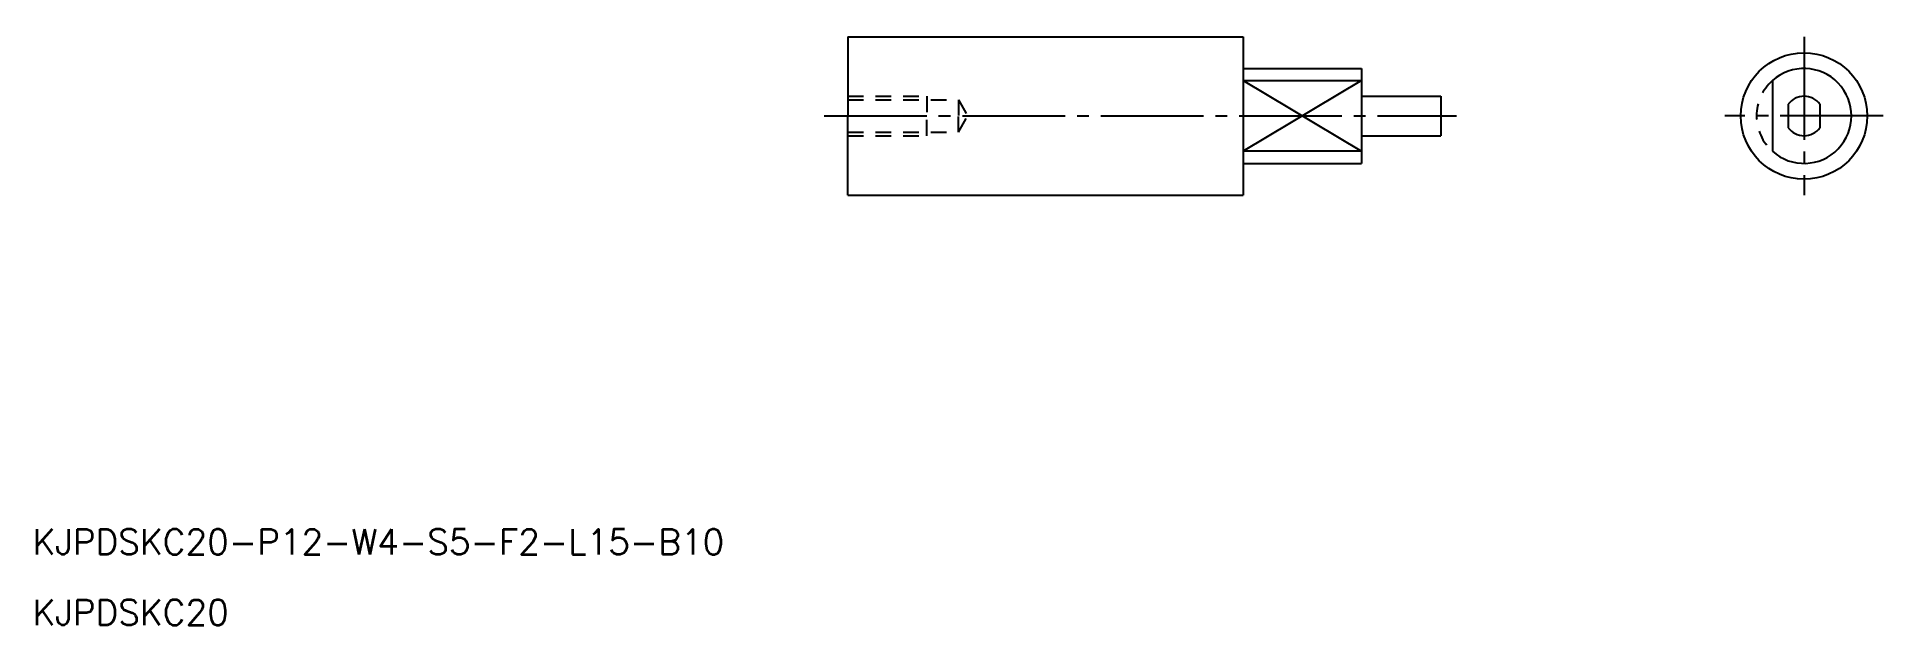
# Model space of a CAD drawing. Extents: x -26 to 207, y 121 to 195.
import ezdxf

# ---------------------------------------------------------------- set-up
doc = ezdxf.new("R2010")
doc.units = 0
doc.linetypes.add('CENTER', pattern=[17.5, 13, -1.5, 1.5, -1.5])
doc.linetypes.add('DASHED', pattern=[3.5, 2, -1.5])
doc.layers.get('0').update_dxf_attribs({"linetype": 'CONTINUOUS'})
doc.layers.add('CENTER', color=1, linetype='CENTER')
doc.styles.get("Standard").update_dxf_attribs({"font": 'txt.shx', "bigfont": '@extfont2.shx'})

msp = doc.modelspace()

# ---------------------------------------------------------------- linework, layer by layer
at = {"color": 7, "linetype": 'CONTINUOUS'}
for p, q in [((76.06, 194.99), (126.06, 194.99)), ((76.06, 194.99), (76.06, 184.99)), ((126.06, 194.99), (126.06, 174.99)), ((126.06, 190.99), (141.06, 190.99)), ((126.06, 189.46), (141.06, 189.46)), ((141.06, 190.99), (141.06, 178.99)), ((193.02, 189.46), (193.02, 180.52)), ((141.06, 187.49), (151.06, 187.49)), ((151.06, 187.49), (151.06, 182.49)), ((76.06, 174.99), (76.06, 184.99)), ((195.02, 186.49), (195.02, 183.49)), ((199.02, 186.49), (199.02, 183.49)), ((141.06, 182.49), (151.06, 182.49)), ((141.06, 180.52), (126.06, 180.52)), ((126.06, 178.99), (141.06, 178.99)), ((76.06, 174.99), (126.06, 174.99))]:
    msp.add_line(p, q, dxfattribs=at)
at = {"color": 3, "linetype": 'CONTINUOUS'}
for p, q in [((126.06, 189.46), (141.06, 180.52)), ((141.06, 189.46), (126.06, 180.52))]:
    msp.add_line(p, q, dxfattribs=at)
at = {"color": 3, "linetype": 'DASHED'}
for p, q in [((76.06, 187.49), (86.06, 187.49)), ((76.06, 187.05), (90.06, 187.05)), ((86.06, 187.49), (86.06, 184.99)), ((90.06, 187.05), (91.25, 184.99)), ((90.06, 187.05), (90.06, 184.99)), ((86.06, 182.49), (86.06, 184.99)), ((90.06, 182.92), (90.06, 184.99)), ((90.06, 182.92), (91.25, 184.99)), ((76.06, 182.92), (90.06, 182.92)), ((76.06, 182.49), (86.06, 182.49))]:
    msp.add_line(p, q, dxfattribs=at)
at = {"color": 7, "linetype": 'CONTINUOUS'}
msp.add_circle((197.02, 184.99), 8, dxfattribs=at)
at = {"color": 3, "linetype": 'DASHED'}
msp.add_arc((197.02, 184.99), 6, 131.8103, 228.1897, dxfattribs=at)
at = {"color": 7, "linetype": 'CONTINUOUS'}
for radius, start, end in [(6, 228.1897, 131.8103), (2.5, 36.8699, 143.1301), (2.5, 216.8699, 323.1301)]:
    msp.add_arc((197.02, 184.99), radius, start, end, dxfattribs=at)
at = {"layer": 'CENTER', "color": 1, "linetype": 'CENTER'}
for p, q in [((197.02, 194.99), (197.02, 174.99)), ((197.02, 194.99), (197.02, 174.99)), ((73.06, 184.99), (153.06, 184.99)), ((207.02, 184.99), (187.02, 184.99))]:
    msp.add_line(p, q, dxfattribs=at)

# ---------------------------------------------------------------- texts
at = {"color": 7, "linetype": 'CONTINUOUS'}
for s, p in [('KJPDSKC20-P12-W4-S5-F2-L15-B10', (-27.05, 129.52)), ('KJPDSKC20', (-27.05, 120.6))]:
    msp.add_text(s, height=3.2, dxfattribs=at).set_placement(p)

doc.saveas('drawing.dxf')
